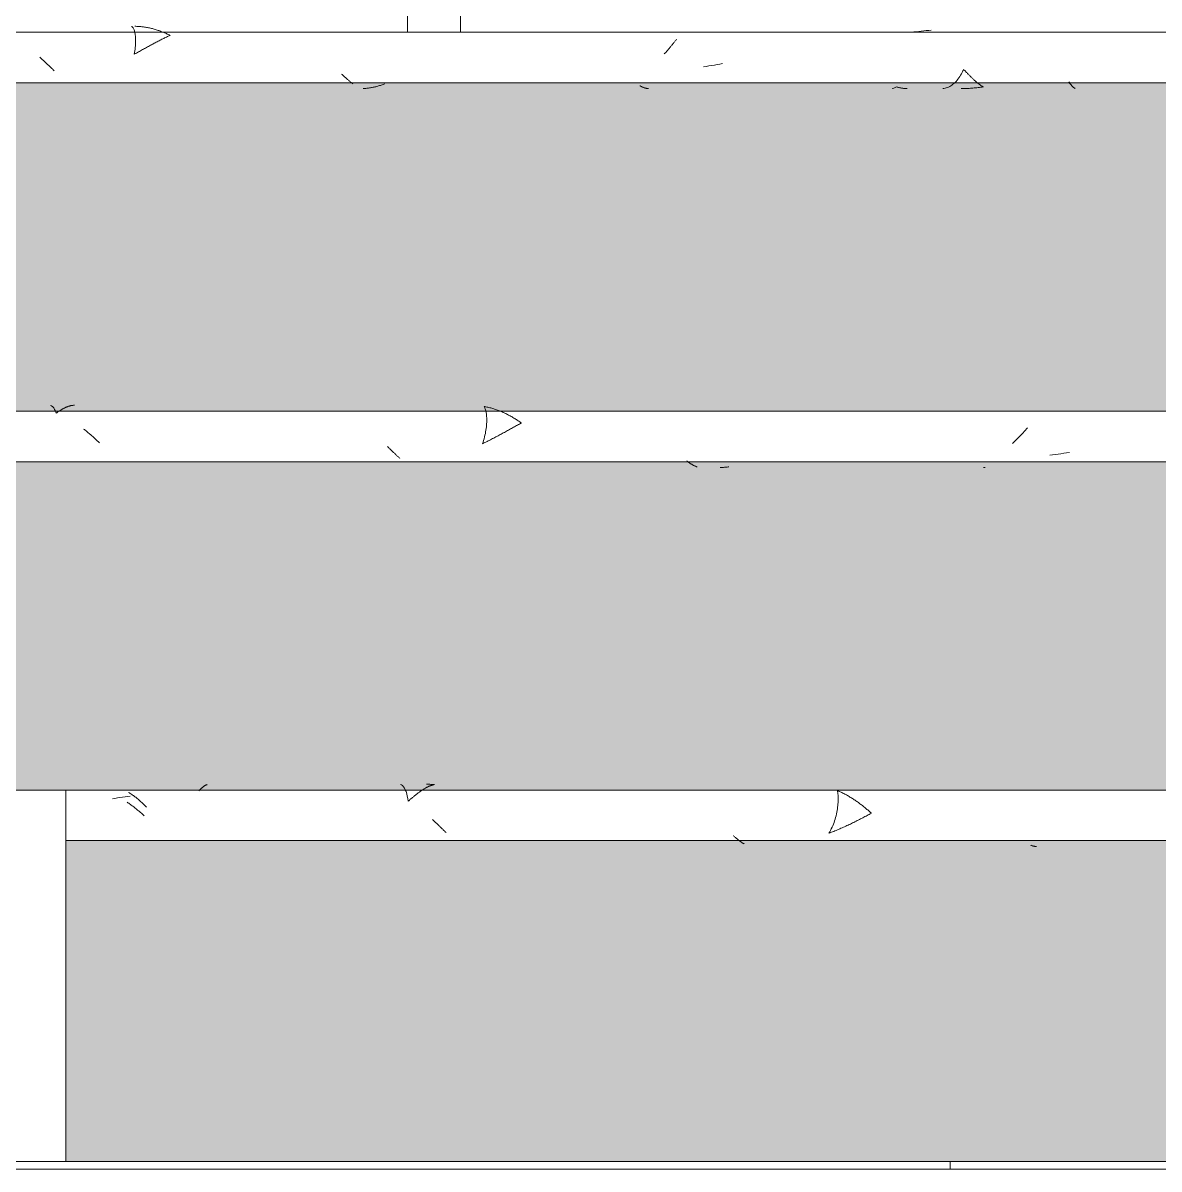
# Model space of a CAD drawing. Header units: millimetres. Extents: x -20608 to 106651, y -8981 to 93550.
# Drawn here: x 34933.6 to 35383.3, y -450 to 3.7 of the extents above; entities that cross this region are included whole.
import ezdxf

# ---------------------------------------------------------------- set-up
doc = ezdxf.new("R2010")
doc.units = ezdxf.units.MM
doc.linetypes.add('Grid Line', pattern=[14, 10, -2, 0, -2])
for name, color, linetype, lineweight in [('C-PRKG', 70, 'Continuous', 5), ('CUA', 31, 'Continuous', 9), ('KINH', 152, 'Continuous', 5), ('NET CAT', 3, 'Continuous', 5), ('NET THAY 1', 41, 'Continuous', 5), ('NET-THAY', 2, 'Continuous', 9), ('TRUC', 225, 'Continuous', 5)]:
    doc.layers.add(name, color=color, linetype=linetype, lineweight=lineweight)

# ---------------------------------------------------------------- blocks, each defined once
blk = doc.blocks.new('FP_390-MẶT ĐỨNG 1-14')
at = {"layer": 'NET THAY 1'}
for p, q in [((35004.21, -299.29), (35004.06, -299.42)), ((35004.35, -299.16), (35004.21, -299.29)), ((35004.49, -299.04), (35004.35, -299.16)), ((35004.62, -298.92), (35004.49, -299.04)), ((35004.76, -298.81), (35004.62, -298.92)), ((35004.9, -298.7), (35004.76, -298.81)), ((35005.03, -298.6), (35004.9, -298.7)), ((35005.17, -298.5), (35005.03, -298.6)), ((35005.3, -298.41), (35005.17, -298.5)), ((35005.43, -298.32), (35005.3, -298.41)), ((35005.56, -298.24), (35005.43, -298.32)), ((35005.69, -298.16), (35005.56, -298.24)), ((35005.82, -298.09), (35005.69, -298.16)), ((35005.95, -298.03), (35005.82, -298.09)), ((35006.08, -297.97), (35005.95, -298.03)), ((35006.21, -297.91), (35006.08, -297.97)), ((35006.34, -297.87), (35006.21, -297.91)), ((35006.46, -297.82), (35006.34, -297.87)), ((35083.02, -297.73), (35083.43, -297.92)), ((35083.43, -297.92), (35083.83, -298.22)), ((35083.83, -298.22), (35084.21, -298.65)), ((35084.21, -298.65), (35084.57, -299.19)), ((35084.57, -299.19), (35084.91, -299.83)), ((35092.65, -299.33), (35092.44, -299.46)), ((35092.86, -299.21), (35092.65, -299.33)), ((35093.06, -299.09), (35092.86, -299.21)), ((35093.27, -298.98), (35093.06, -299.09)), ((35093.7, -297.68), (35093.25, -297.67)), ((35093.47, -298.87), (35093.27, -298.98)), ((35093.68, -298.77), (35093.47, -298.87)), ((35093.88, -298.67), (35093.68, -298.77)), ((35094.16, -297.69), (35093.7, -297.68)), ((35094.08, -298.58), (35093.88, -298.67)), ((35094.28, -298.49), (35094.08, -298.58)), ((35094.62, -297.71), (35094.16, -297.69)), ((35094.48, -298.4), (35094.28, -298.49)), ((35094.68, -298.32), (35094.48, -298.4)), ((35095.07, -297.72), (35094.62, -297.71)), ((35094.88, -298.25), (35094.68, -298.32)), ((35095.07, -298.17), (35094.88, -298.25)), ((35095.53, -297.75), (35095.07, -297.72)), ((35095.27, -298.11), (35095.07, -298.17)), ((35095.47, -298.05), (35095.27, -298.11)), ((35095.66, -297.99), (35095.47, -298.05)), ((35095.99, -297.77), (35095.53, -297.75)), ((35095.86, -297.94), (35095.66, -297.99)), ((35096.05, -297.89), (35095.86, -297.94)), ((35096.44, -297.81), (35095.99, -297.77)), ((35096.25, -297.84), (35096.05, -297.89)), ((35096.44, -297.81), (35096.25, -297.84)), ((34969.97, -303.27), (34968.96, -303.44)), ((34970.97, -303.11), (34969.97, -303.27)), ((34971.98, -302.95), (34970.97, -303.11)), ((34972.98, -302.8), (34971.98, -302.95)), ((34973.98, -302.64), (34972.98, -302.8)), ((34974.98, -302.49), (34973.98, -302.64)), ((34975.98, -302.34), (34974.98, -302.49)), ((34975.68, -301.1), (34975.36, -300.9)), ((34976.01, -301.3), (34975.68, -301.1)), ((34976.33, -301.51), (34976.01, -301.3)), ((34976.65, -301.72), (34976.33, -301.51)), ((34976.97, -301.94), (34976.65, -301.72)), ((34977.28, -302.16), (34976.97, -301.94)), ((34977.59, -302.39), (34977.28, -302.16)), ((34977.9, -302.62), (34977.59, -302.39)), ((34978.21, -302.85), (34977.9, -302.62)), ((34978.52, -303.09), (34978.21, -302.85)), ((34978.82, -303.33), (34978.52, -303.09)), ((34979.12, -303.58), (34978.82, -303.33)), ((34979.41, -303.83), (34979.12, -303.58)), ((34979.71, -304.09), (34979.41, -303.83)), ((35003.33, -300.15), (35003.18, -300.31)), ((35003.48, -299.99), (35003.33, -300.15)), ((35003.63, -299.84), (35003.48, -299.99)), ((35003.78, -299.7), (35003.63, -299.84)), ((35003.92, -299.56), (35003.78, -299.7)), ((35004.06, -299.42), (35003.92, -299.56)), ((35084.91, -299.83), (35085.21, -300.58)), ((35085.21, -300.58), (35085.47, -301.42)), ((35085.47, -301.42), (35085.7, -302.35)), ((35085.7, -302.35), (35085.88, -303.36)), ((35085.88, -303.36), (35086.01, -304.43)), ((35086.76, -303.77), (35086.52, -303.98)), ((35087.01, -303.56), (35086.76, -303.77)), ((35087.26, -303.35), (35087.01, -303.56)), ((35087.5, -303.15), (35087.26, -303.35)), ((35087.74, -302.94), (35087.5, -303.15)), ((35087.98, -302.74), (35087.74, -302.94)), ((35088.22, -302.55), (35087.98, -302.74)), ((35088.46, -302.36), (35088.22, -302.55)), ((35088.69, -302.16), (35088.46, -302.36)), ((35088.92, -301.98), (35088.69, -302.16)), ((35089.16, -301.79), (35088.92, -301.98)), ((35089.39, -301.61), (35089.16, -301.79)), ((35089.61, -301.43), (35089.39, -301.61)), ((35089.84, -301.26), (35089.61, -301.43)), ((35090.06, -301.09), (35089.84, -301.26)), ((35090.29, -300.92), (35090.06, -301.09)), ((35090.51, -300.76), (35090.29, -300.92)), ((35090.73, -300.6), (35090.51, -300.76)), ((35090.95, -300.44), (35090.73, -300.6)), ((35091.16, -300.29), (35090.95, -300.44)), ((35091.38, -300.14), (35091.16, -300.29)), ((35091.6, -300), (35091.38, -300.14)), ((35091.81, -299.85), (35091.6, -300)), ((35092.02, -299.72), (35091.81, -299.85)), ((35092.23, -299.58), (35092.02, -299.72)), ((35092.44, -299.46), (35092.23, -299.58)), ((35256.3, -300.33), (35255.93, -300.18)), ((35255.93, -300.18), (35256.01, -300.6)), ((35256.01, -300.6), (35256.08, -301.05)), ((35256.08, -301.05), (35256.13, -301.53)), ((35256.13, -301.53), (35256.18, -302.03)), ((35256.18, -302.03), (35256.21, -302.56)), ((35256.21, -302.56), (35256.23, -303.11)), ((35256.23, -303.68), (35256.22, -304.27)), ((35256.23, -303.11), (35256.23, -303.68)), ((35256.66, -300.49), (35256.3, -300.33)), ((35257.03, -300.66), (35256.66, -300.49)), ((35257.39, -300.83), (35257.03, -300.66)), ((35257.75, -301), (35257.39, -300.83)), ((35258.11, -301.18), (35257.75, -301)), ((35258.47, -301.36), (35258.11, -301.18)), ((35258.82, -301.54), (35258.47, -301.36)), ((35259.17, -301.73), (35258.82, -301.54)), ((35259.53, -301.92), (35259.17, -301.73)), ((35259.88, -302.12), (35259.53, -301.92)), ((35260.22, -302.32), (35259.88, -302.12)), ((35260.57, -302.52), (35260.22, -302.32)), ((35260.91, -302.73), (35260.57, -302.52)), ((35261.26, -302.93), (35260.91, -302.73)), ((35261.6, -303.15), (35261.26, -302.93)), ((35261.93, -303.36), (35261.6, -303.15)), ((35262.27, -303.58), (35261.93, -303.36)), ((35262.6, -303.8), (35262.27, -303.58)), ((35262.94, -304.02), (35262.6, -303.8)), ((34975.13, -305), (34974.8, -304.77)), ((34975.46, -305.23), (34975.13, -305)), ((34975.79, -305.46), (34975.46, -305.23)), ((34976.12, -305.7), (34975.79, -305.46)), ((34976.44, -305.94), (34976.12, -305.7)), ((34976.76, -306.18), (34976.44, -305.94)), ((34977.09, -306.42), (34976.76, -306.18)), ((34977.4, -306.66), (34977.09, -306.42)), ((34977.72, -306.9), (34977.4, -306.66)), ((34978.03, -307.15), (34977.72, -306.9)), ((34978.34, -307.39), (34978.03, -307.15)), ((34978.65, -307.64), (34978.34, -307.39)), ((34978.96, -307.89), (34978.65, -307.64)), ((34979.26, -308.14), (34978.96, -307.89)), ((34979.56, -308.39), (34979.26, -308.14)), ((34979.86, -308.64), (34979.56, -308.39)), ((34980, -304.34), (34979.71, -304.09)), ((34980.29, -304.6), (34980, -304.34)), ((34980.57, -304.87), (34980.29, -304.6)), ((34980.86, -305.13), (34980.57, -304.87)), ((34981.14, -305.4), (34980.86, -305.13)), ((34981.41, -305.67), (34981.14, -305.4)), ((34981.69, -305.94), (34981.41, -305.67)), ((34981.96, -306.22), (34981.69, -305.94)), ((34982.23, -306.5), (34981.96, -306.22)), ((34982.49, -306.78), (34982.23, -306.5)), ((35086.26, -304.19), (35086.01, -304.41)), ((35086.52, -303.98), (35086.26, -304.19)), ((35255.82, -308.1), (35255.7, -308.77)), ((35255.93, -307.44), (35255.82, -308.1)), ((35256.02, -306.78), (35255.93, -307.44)), ((35256.09, -306.13), (35256.02, -306.78)), ((35256.15, -305.5), (35256.09, -306.13)), ((35256.19, -304.88), (35256.15, -305.5)), ((35256.22, -304.27), (35256.19, -304.88)), ((35263.27, -304.25), (35262.94, -304.02)), ((35263.59, -304.47), (35263.27, -304.25)), ((35263.92, -304.7), (35263.59, -304.47)), ((35264.24, -304.94), (35263.92, -304.7)), ((35264.56, -305.17), (35264.24, -304.94)), ((35264.88, -305.41), (35264.56, -305.17)), ((35265.2, -305.65), (35264.88, -305.41)), ((35265.51, -305.89), (35265.2, -305.65)), ((35265.82, -306.13), (35265.51, -305.89)), ((35266.13, -306.37), (35265.82, -306.13)), ((35266.44, -306.62), (35266.13, -306.37)), ((35266.75, -306.87), (35266.44, -306.62)), ((35267.05, -307.12), (35266.75, -306.87)), ((35267.35, -307.37), (35267.05, -307.12)), ((35267.65, -307.62), (35267.35, -307.37)), ((35267.94, -307.87), (35267.65, -307.62)), ((35268.23, -308.12), (35267.94, -307.87)), ((35268.52, -308.38), (35268.23, -308.12)), ((35268.81, -308.63), (35268.52, -308.38)), ((34980.16, -308.89), (34979.86, -308.64)), ((34980.45, -309.14), (34980.16, -308.89)), ((34980.75, -309.39), (34980.45, -309.14)), ((34981.04, -309.65), (34980.75, -309.39)), ((34981.32, -309.9), (34981.04, -309.65)), ((34981.61, -310.15), (34981.32, -309.9)), ((35095.95, -311.91), (35095.68, -311.66)), ((35096.22, -312.15), (35095.95, -311.91)), ((35096.48, -312.4), (35096.22, -312.15)), ((35096.74, -312.65), (35096.48, -312.4)), ((35097, -312.9), (35096.74, -312.65)), ((35097.26, -313.14), (35097, -312.9)), ((35254.6, -312.8), (35254.35, -313.45)), ((35254.82, -312.14), (35254.6, -312.8)), ((35255.03, -311.47), (35254.82, -312.14)), ((35255.22, -310.8), (35255.03, -311.47)), ((35255.4, -310.12), (35255.22, -310.8)), ((35255.56, -309.45), (35255.4, -310.12)), ((35255.7, -308.77), (35255.56, -309.45)), ((35261.97, -312.98), (35261.52, -313.2)), ((35262.42, -312.76), (35261.97, -312.98)), ((35262.87, -312.53), (35262.42, -312.76)), ((35263.32, -312.31), (35262.87, -312.53)), ((35263.76, -312.09), (35263.32, -312.31)), ((35264.21, -311.86), (35263.76, -312.09)), ((35264.65, -311.64), (35264.21, -311.86)), ((35265.09, -311.41), (35264.65, -311.64)), ((35265.53, -311.18), (35265.09, -311.41)), ((35265.96, -310.96), (35265.53, -311.18)), ((35266.4, -310.73), (35265.96, -310.96)), ((35266.83, -310.5), (35266.4, -310.73)), ((35267.26, -310.28), (35266.83, -310.5)), ((35267.69, -310.05), (35267.26, -310.28)), ((35268.11, -309.82), (35267.69, -310.05)), ((35268.54, -309.59), (35268.11, -309.82)), ((35268.96, -309.37), (35268.54, -309.59)), ((35269.1, -308.88), (35268.81, -308.63)), ((35269.38, -309.14), (35268.96, -309.37)), ((35269.38, -309.14), (35269.1, -308.88)), ((35097.51, -313.38), (35097.26, -313.14)), ((35097.77, -313.63), (35097.51, -313.38)), ((35098.02, -313.87), (35097.77, -313.63)), ((35098.26, -314.1), (35098.02, -313.87)), ((35098.51, -314.34), (35098.26, -314.1)), ((35098.75, -314.58), (35098.51, -314.34)), ((35098.99, -314.81), (35098.75, -314.58)), ((35099.23, -315.04), (35098.99, -314.81)), ((35099.47, -315.27), (35099.23, -315.04)), ((35099.7, -315.5), (35099.47, -315.27)), ((35099.94, -315.72), (35099.7, -315.5)), ((35100.17, -315.94), (35099.94, -315.72)), ((35100.39, -316.16), (35100.17, -315.94)), ((35100.62, -316.38), (35100.39, -316.16)), ((35100.85, -316.6), (35100.62, -316.38)), ((35101.07, -316.81), (35100.85, -316.6)), ((35252.91, -316.53), (35252.57, -317.09)), ((35253.06, -316.9), (35252.57, -317.09)), ((35253.23, -315.95), (35252.91, -316.53)), ((35253.54, -316.71), (35253.06, -316.9)), ((35253.53, -315.35), (35253.23, -315.95)), ((35253.82, -314.73), (35253.53, -315.35)), ((35254.02, -316.52), (35253.54, -316.71)), ((35254.1, -314.1), (35253.82, -314.73)), ((35254.51, -316.33), (35254.02, -316.52)), ((35254.35, -313.45), (35254.1, -314.1)), ((35254.98, -316.13), (35254.51, -316.33)), ((35255.46, -315.93), (35254.98, -316.13)), ((35255.94, -315.73), (35255.46, -315.93)), ((35256.41, -315.53), (35255.94, -315.73)), ((35256.89, -315.33), (35256.41, -315.53)), ((35257.36, -315.12), (35256.89, -315.33)), ((35257.83, -314.91), (35257.36, -315.12)), ((35258.29, -314.7), (35257.83, -314.91)), ((35258.76, -314.49), (35258.29, -314.7)), ((35259.22, -314.28), (35258.76, -314.49)), ((35259.69, -314.07), (35259.22, -314.28)), ((35260.15, -313.85), (35259.69, -314.07)), ((35260.61, -313.63), (35260.15, -313.85)), ((35261.06, -313.42), (35260.61, -313.63)), ((35261.52, -313.2), (35261.06, -313.42)), ((35214.98, -318.2), (35214.77, -318.01)), ((35215.19, -318.39), (35214.98, -318.2)), ((35215.39, -318.57), (35215.19, -318.39)), ((35215.6, -318.75), (35215.39, -318.57)), ((35215.8, -318.93), (35215.6, -318.75)), ((35216, -319.1), (35215.8, -318.93)), ((35216.2, -319.27), (35216, -319.1)), ((35216.4, -319.43), (35216.2, -319.27)), ((35216.59, -319.59), (35216.4, -319.43)), ((35216.79, -319.75), (35216.59, -319.59)), ((35216.98, -319.9), (35216.79, -319.75)), ((35217.17, -320.05), (35216.98, -319.9)), ((35217.36, -320.2), (35217.17, -320.05)), ((35217.55, -320.34), (35217.36, -320.2)), ((35217.74, -320.47), (35217.55, -320.34)), ((35217.92, -320.6), (35217.74, -320.47)), ((35218.11, -320.73), (35217.92, -320.6)), ((35218.29, -320.85), (35218.11, -320.73)), ((35218.47, -320.97), (35218.29, -320.85)), ((35218.66, -321.08), (35218.47, -320.97)), ((35218.84, -321.19), (35218.66, -321.08)), ((35219.02, -321.29), (35218.84, -321.19)), ((35332.65, -321.88), (35332.49, -321.81)), ((35332.82, -321.94), (35332.65, -321.88)), ((35332.98, -322), (35332.82, -321.94)), ((35333.14, -322.05), (35332.98, -322)), ((35333.3, -322.1), (35333.14, -322.05)), ((35333.47, -322.14), (35333.3, -322.1)), ((35333.63, -322.18), (35333.47, -322.14)), ((35333.79, -322.22), (35333.63, -322.18)), ((35333.95, -322.25), (35333.79, -322.22)), ((35334.11, -322.27), (35333.95, -322.25)), ((35334.27, -322.29), (35334.11, -322.27)), ((35334.43, -322.31), (35334.27, -322.29)), ((35334.59, -322.32), (35334.43, -322.31)), ((35334.75, -322.33), (35334.59, -322.32))]:
    blk.add_line(p, q, dxfattribs=at)
at = {"layer": 'NET THAY 1', "color": 7}
for p, q in [((35650.52, -300), (34950.52, -300)), ((34950.52, -320), (35650.52, -320))]:
    blk.add_line(p, q, dxfattribs=at)
blk = doc.blocks.new('FP_391-MẶT ĐỨNG 1-14')
at = {"layer": 'NET THAY 1'}
for p, q in [((34944.5, -147.74), (34944.93, -147.94)), ((34944.93, -147.94), (34945.34, -148.26)), ((34945.34, -148.26), (34945.73, -148.72)), ((34945.73, -148.72), (34946.1, -149.3)), ((34946.1, -149.3), (34946.44, -149.99)), ((34948.5, -149.58), (34948.28, -149.72)), ((34948.71, -149.45), (34948.5, -149.58)), ((34948.92, -149.32), (34948.71, -149.45)), ((34949.13, -149.2), (34948.92, -149.32)), ((34949.34, -149.09), (34949.13, -149.2)), ((34949.55, -148.97), (34949.34, -149.09)), ((34949.76, -148.86), (34949.55, -148.97)), ((34949.96, -148.76), (34949.76, -148.86)), ((34950.17, -148.66), (34949.96, -148.76)), ((34950.37, -148.56), (34950.17, -148.66)), ((34950.58, -148.47), (34950.37, -148.56)), ((34950.78, -148.39), (34950.58, -148.47)), ((34950.98, -148.31), (34950.78, -148.39)), ((34951.18, -148.23), (34950.98, -148.31)), ((34951.38, -148.16), (34951.18, -148.23)), ((34951.58, -148.09), (34951.38, -148.16)), ((34951.78, -148.03), (34951.58, -148.09)), ((34951.98, -147.97), (34951.78, -148.03)), ((34952.18, -147.92), (34951.98, -147.97)), ((34952.38, -147.87), (34952.18, -147.92)), ((34952.57, -147.83), (34952.38, -147.87)), ((34952.77, -147.79), (34952.57, -147.83)), ((34952.97, -147.76), (34952.77, -147.79)), ((34953.16, -147.73), (34952.97, -147.76)), ((34953.36, -147.71), (34953.16, -147.73)), ((34953.56, -147.69), (34953.36, -147.71)), ((34953.75, -147.68), (34953.56, -147.69)), ((34953.95, -147.67), (34953.75, -147.68)), ((35116.45, -148.2), (35116.07, -148.13)), ((35116.07, -148.13), (35116.2, -148.33)), ((35116.2, -148.33), (35116.33, -148.57)), ((35116.33, -148.57), (35116.45, -148.84)), ((35116.84, -148.28), (35116.45, -148.2)), ((35116.45, -148.84), (35116.57, -149.14)), ((35116.57, -149.14), (35116.67, -149.48)), ((35116.67, -149.48), (35116.77, -149.84)), ((35117.23, -148.36), (35116.84, -148.28)), ((35117.61, -148.45), (35117.23, -148.36)), ((35117.99, -148.54), (35117.61, -148.45)), ((35118.38, -148.64), (35117.99, -148.54)), ((35118.76, -148.74), (35118.38, -148.64)), ((35119.14, -148.85), (35118.76, -148.74)), ((35119.52, -148.96), (35119.14, -148.85)), ((35119.9, -149.07), (35119.52, -148.96)), ((35120.27, -149.19), (35119.9, -149.07)), ((35120.65, -149.32), (35120.27, -149.19)), ((35121.03, -149.45), (35120.65, -149.32)), ((35121.4, -149.59), (35121.03, -149.45)), ((35121.77, -149.73), (35121.4, -149.59)), ((34946.44, -149.99), (34946.75, -150.79)), ((34946.97, -150.61), (34946.75, -150.78)), ((34947.19, -150.45), (34946.97, -150.61)), ((34947.41, -150.3), (34947.19, -150.45)), ((34947.63, -150.15), (34947.41, -150.3)), ((34947.85, -150), (34947.63, -150.15)), ((34948.07, -149.86), (34947.85, -150)), ((34948.28, -149.72), (34948.07, -149.86)), ((35116.77, -149.84), (35116.86, -150.24)), ((35116.86, -150.24), (35116.93, -150.67)), ((35116.93, -150.67), (35117, -151.12)), ((35117, -151.12), (35117.05, -151.61)), ((35117.05, -151.61), (35117.1, -152.11)), ((35117.1, -152.11), (35117.13, -152.65)), ((35117.13, -152.65), (35117.14, -153.2)), ((35117.14, -153.77), (35117.13, -154.36)), ((35117.14, -153.2), (35117.14, -153.77)), ((35122.14, -149.87), (35121.77, -149.73)), ((35122.51, -150.02), (35122.14, -149.87)), ((35122.88, -150.17), (35122.51, -150.02)), ((35123.25, -150.33), (35122.88, -150.17)), ((35123.61, -150.49), (35123.25, -150.33)), ((35123.98, -150.65), (35123.61, -150.49)), ((35124.34, -150.82), (35123.98, -150.65)), ((35124.7, -150.99), (35124.34, -150.82)), ((35125.06, -151.17), (35124.7, -150.99)), ((35125.42, -151.35), (35125.06, -151.17)), ((35125.77, -151.54), (35125.42, -151.35)), ((35126.13, -151.72), (35125.77, -151.54)), ((35126.48, -151.92), (35126.13, -151.72)), ((35126.83, -152.11), (35126.48, -151.92)), ((35127.18, -152.31), (35126.83, -152.11)), ((35127.52, -152.51), (35127.18, -152.31)), ((35127.87, -152.72), (35127.52, -152.51)), ((35128.21, -152.93), (35127.87, -152.72)), ((35128.55, -153.14), (35128.21, -152.93)), ((35128.89, -153.35), (35128.55, -153.14)), ((35129.22, -153.57), (35128.89, -153.35)), ((35129.56, -153.79), (35129.22, -153.57)), ((35129.89, -154.01), (35129.56, -153.79)), ((35130.22, -154.24), (35129.89, -154.01)), ((35130.55, -154.46), (35130.22, -154.24)), ((34957.91, -157.31), (34957.6, -157.07)), ((34958.22, -157.56), (34957.91, -157.31)), ((34958.53, -157.81), (34958.22, -157.56)), ((34958.83, -158.05), (34958.53, -157.81)), ((34959.14, -158.3), (34958.83, -158.05)), ((34959.44, -158.55), (34959.14, -158.3)), ((34959.73, -158.81), (34959.44, -158.55)), ((35116.71, -158.21), (35116.59, -158.88)), ((35116.82, -157.54), (35116.71, -158.21)), ((35116.92, -156.88), (35116.82, -157.54)), ((35116.99, -156.24), (35116.92, -156.88)), ((35117.05, -155.6), (35116.99, -156.24)), ((35117.1, -154.97), (35117.05, -155.6)), ((35117.13, -154.36), (35117.1, -154.97)), ((35123.71, -158.61), (35123.29, -158.84)), ((35124.12, -158.39), (35123.71, -158.61)), ((35124.53, -158.16), (35124.12, -158.39)), ((35124.94, -157.94), (35124.53, -158.16)), ((35125.35, -157.71), (35124.94, -157.94)), ((35125.76, -157.49), (35125.35, -157.71)), ((35126.16, -157.27), (35125.76, -157.49)), ((35126.56, -157.05), (35126.16, -157.27)), ((35126.96, -156.83), (35126.56, -157.05)), ((35127.36, -156.61), (35126.96, -156.83)), ((35127.76, -156.39), (35127.36, -156.61)), ((35128.16, -156.17), (35127.76, -156.39)), ((35128.55, -155.96), (35128.16, -156.17)), ((35128.94, -155.74), (35128.55, -155.96)), ((35129.33, -155.53), (35128.94, -155.74)), ((35129.72, -155.32), (35129.33, -155.53)), ((35130.1, -155.11), (35129.72, -155.32)), ((35130.49, -154.9), (35130.1, -155.11)), ((35130.87, -154.69), (35130.49, -154.9)), ((35130.87, -154.69), (35130.55, -154.46)), ((35329.33, -158.66), (35329.1, -158.92)), ((35329.56, -158.4), (35329.33, -158.66)), ((35329.79, -158.14), (35329.56, -158.4)), ((35330.02, -157.88), (35329.79, -158.14)), ((35330.24, -157.62), (35330.02, -157.88)), ((35330.47, -157.37), (35330.24, -157.62)), ((35330.68, -157.11), (35330.47, -157.37)), ((35330.9, -156.86), (35330.68, -157.11)), ((35331.12, -156.6), (35330.9, -156.86)), ((34960.03, -159.06), (34959.73, -158.81)), ((34960.32, -159.31), (34960.03, -159.06)), ((34960.61, -159.56), (34960.32, -159.31)), ((34960.9, -159.81), (34960.61, -159.56)), ((34961.19, -160.07), (34960.9, -159.81)), ((34961.47, -160.32), (34961.19, -160.07)), ((34961.75, -160.57), (34961.47, -160.32)), ((34962.03, -160.82), (34961.75, -160.57)), ((34962.31, -161.07), (34962.03, -160.82)), ((34962.58, -161.33), (34962.31, -161.07)), ((34962.85, -161.58), (34962.58, -161.33)), ((34963.12, -161.83), (34962.85, -161.58)), ((34963.39, -162.07), (34963.12, -161.83)), ((34963.65, -162.32), (34963.39, -162.07)), ((34963.92, -162.57), (34963.65, -162.32)), ((35115.7, -162.24), (35115.47, -162.91)), ((35115.92, -162.68), (35115.47, -162.9)), ((35115.91, -161.58), (35115.7, -162.24)), ((35116.11, -160.9), (35115.91, -161.58)), ((35116.37, -162.46), (35115.92, -162.68)), ((35116.28, -160.23), (35116.11, -160.9)), ((35116.44, -159.55), (35116.28, -160.23)), ((35116.82, -162.24), (35116.37, -162.46)), ((35116.59, -158.88), (35116.44, -159.55)), ((35117.26, -162.01), (35116.82, -162.24)), ((35117.71, -161.79), (35117.26, -162.01)), ((35118.15, -161.56), (35117.71, -161.79)), ((35118.59, -161.34), (35118.15, -161.56)), ((35119.02, -161.11), (35118.59, -161.34)), ((35119.46, -160.88), (35119.02, -161.11)), ((35119.89, -160.66), (35119.46, -160.88)), ((35120.32, -160.43), (35119.89, -160.66)), ((35120.75, -160.2), (35120.32, -160.43)), ((35121.18, -159.98), (35120.75, -160.2)), ((35121.61, -159.75), (35121.18, -159.98)), ((35122.03, -159.52), (35121.61, -159.75)), ((35122.45, -159.29), (35122.03, -159.52)), ((35122.87, -159.07), (35122.45, -159.29)), ((35123.29, -158.84), (35122.87, -159.07)), ((35325.55, -162.57), (35325.28, -162.82)), ((35325.82, -162.31), (35325.55, -162.57)), ((35326.09, -162.05), (35325.82, -162.31)), ((35326.35, -161.8), (35326.09, -162.05)), ((35326.62, -161.54), (35326.35, -161.8)), ((35326.88, -161.28), (35326.62, -161.54)), ((35327.13, -161.01), (35326.88, -161.28)), ((35327.39, -160.75), (35327.13, -161.01)), ((35327.64, -160.49), (35327.39, -160.75)), ((35327.89, -160.23), (35327.64, -160.49)), ((35328.14, -159.97), (35327.89, -160.23)), ((35328.38, -159.7), (35328.14, -159.97)), ((35328.62, -159.44), (35328.38, -159.7)), ((35328.86, -159.18), (35328.62, -159.44)), ((35329.1, -158.92), (35328.86, -159.18)), ((35078.1, -164.26), (35077.85, -164.03)), ((35078.34, -164.5), (35078.1, -164.26)), ((35078.58, -164.73), (35078.34, -164.5)), ((35078.82, -164.96), (35078.58, -164.73)), ((35079.06, -165.19), (35078.82, -164.96)), ((35079.3, -165.42), (35079.06, -165.19)), ((35079.53, -165.65), (35079.3, -165.42)), ((35079.76, -165.87), (35079.53, -165.65)), ((35079.99, -166.09), (35079.76, -165.87)), ((35080.22, -166.31), (35079.99, -166.09)), ((35080.44, -166.53), (35080.22, -166.31)), ((35080.67, -166.74), (35080.44, -166.53)), ((35080.89, -166.95), (35080.67, -166.74)), ((35081.11, -167.16), (35080.89, -166.95)), ((35081.32, -167.36), (35081.11, -167.16)), ((35081.54, -167.56), (35081.32, -167.36)), ((35081.75, -167.76), (35081.54, -167.56)), ((35081.96, -167.95), (35081.75, -167.76)), ((35341.13, -167.31), (35340.02, -167.47)), ((35342.23, -167.16), (35341.13, -167.31)), ((35343.34, -167), (35342.23, -167.16)), ((35344.44, -166.84), (35343.34, -167)), ((35345.55, -166.68), (35344.44, -166.84)), ((35346.65, -166.52), (35345.55, -166.68)), ((35347.75, -166.35), (35346.65, -166.52)), ((35082.17, -168.14), (35081.96, -167.95)), ((35082.38, -168.33), (35082.17, -168.14)), ((35082.59, -168.52), (35082.38, -168.33)), ((35082.79, -168.7), (35082.59, -168.52)), ((35196.59, -169.85), (35196.39, -169.7)), ((35196.78, -170), (35196.59, -169.85)), ((35196.97, -170.15), (35196.78, -170)), ((35197.16, -170.29), (35196.97, -170.15)), ((35197.35, -170.43), (35197.16, -170.29)), ((35197.53, -170.56), (35197.35, -170.43)), ((35197.72, -170.69), (35197.53, -170.56)), ((35197.9, -170.81), (35197.72, -170.69)), ((35198.09, -170.93), (35197.9, -170.81)), ((35198.27, -171.04), (35198.09, -170.93)), ((35198.45, -171.15), (35198.27, -171.04)), ((35198.63, -171.26), (35198.45, -171.15)), ((35198.81, -171.36), (35198.63, -171.26)), ((35198.99, -171.45), (35198.81, -171.36)), ((35199.16, -171.55), (35198.99, -171.45)), ((35199.34, -171.63), (35199.16, -171.55)), ((35199.51, -171.71), (35199.34, -171.63)), ((35199.69, -171.79), (35199.51, -171.71)), ((35199.86, -171.86), (35199.69, -171.79)), ((35200.04, -171.93), (35199.86, -171.86)), ((35200.21, -171.99), (35200.04, -171.93)), ((35200.38, -172.04), (35200.21, -171.99)), ((35209.85, -172.32), (35209.5, -172.33)), ((35210.2, -172.31), (35209.85, -172.32)), ((35210.55, -172.29), (35210.2, -172.31)), ((35210.9, -172.26), (35210.55, -172.29)), ((35211.25, -172.24), (35210.9, -172.26)), ((35211.6, -172.2), (35211.25, -172.24)), ((35211.95, -172.17), (35211.6, -172.2)), ((35212.3, -172.12), (35211.95, -172.17)), ((35212.65, -172.07), (35212.3, -172.12)), ((35213, -172.02), (35212.65, -172.07)), ((35313.97, -172.29), (35313.82, -172.28)), ((35314.12, -172.31), (35313.97, -172.29)), ((35314.28, -172.32), (35314.12, -172.31)), ((35314.43, -172.33), (35314.28, -172.32))]:
    blk.add_line(p, q, dxfattribs=at)
at = {"layer": 'NET THAY 1', "color": 7}
for p, q in [((38379.9, -150), (34501.29, -150)), ((34501.29, -170), (38379.9, -170))]:
    blk.add_line(p, q, dxfattribs=at)
blk = doc.blocks.new('FP_392-MẶT ĐỨNG 1-14')
at = {"layer": 'NET THAY 1', "color": 7}
for p, q in [((38241.93, 0), (34501.29, 0)), ((34501.29, -20), (38241.93, -20))]:
    blk.add_line(p, q, dxfattribs=at)
at = {"layer": 'NET THAY 1'}
for p, q in [((34976.51, 2.31), (34976.65, 2.26)), ((34976.65, 2.26), (34976.79, 2.17)), ((34976.79, 2.17), (34976.93, 2.04)), ((34976.93, 2.04), (34977.07, 1.88)), ((34977.07, 1.88), (34977.2, 1.68)), ((34977.2, 1.68), (34977.33, 1.45)), ((34977.33, 1.45), (34977.45, 1.18)), ((34977.45, 1.18), (34977.57, 0.89)), ((34977.57, 0.89), (34977.67, 0.56)), ((34977.67, 0.56), (34977.77, 0.19)), ((34977.77, 0.19), (34977.86, -0.2)), ((34978.25, 2.32), (34977.86, 2.33)), ((34978.63, 2.3), (34978.25, 2.32)), ((34979.02, 2.29), (34978.63, 2.3)), ((34979.41, 2.26), (34979.02, 2.29)), ((34979.8, 2.23), (34979.41, 2.26)), ((34980.19, 2.2), (34979.8, 2.23)), ((34980.57, 2.16), (34980.19, 2.2)), ((34980.96, 2.12), (34980.57, 2.16)), ((34981.34, 2.07), (34980.96, 2.12)), ((34981.73, 2.01), (34981.34, 2.07)), ((34982.12, 1.95), (34981.73, 2.01)), ((34982.5, 1.89), (34982.12, 1.95)), ((34982.88, 1.82), (34982.5, 1.89)), ((34983.27, 1.74), (34982.88, 1.82)), ((34983.65, 1.66), (34983.27, 1.74)), ((34984.03, 1.58), (34983.65, 1.66)), ((34984.41, 1.49), (34984.03, 1.58)), ((34984.79, 1.39), (34984.41, 1.49)), ((34985.17, 1.3), (34984.79, 1.39)), ((34985.55, 1.19), (34985.17, 1.3)), ((34985.93, 1.08), (34985.55, 1.19)), ((34986.3, 0.97), (34985.93, 1.08)), ((34986.68, 0.85), (34986.3, 0.97)), ((34987.05, 0.73), (34986.68, 0.85)), ((34987.42, 0.6), (34987.05, 0.73)), ((34987.79, 0.47), (34987.42, 0.6)), ((34988.16, 0.33), (34987.79, 0.47)), ((34988.53, 0.19), (34988.16, 0.33)), ((34988.9, 0.04), (34988.53, 0.19)), ((34989.27, -0.1), (34988.9, 0.04)), ((35287.2, 0.2), (35286.22, 0.09)), ((35288.18, 0.3), (35287.2, 0.2)), ((35289.16, 0.41), (35288.18, 0.3)), ((35290.14, 0.51), (35289.16, 0.41)), ((35291.12, 0.61), (35290.14, 0.51)), ((35292.1, 0.71), (35291.12, 0.61)), ((35293.07, 0.8), (35292.1, 0.71)), ((34977.86, -0.2), (34977.93, -0.62)), ((34977.93, -0.62), (34978, -1.07)), ((34978, -1.07), (34978.06, -1.54)), ((34978.06, -1.54), (34978.1, -2.04)), ((34978.1, -2.04), (34978.13, -2.56)), ((34978.14, -4.26), (34978.11, -4.86)), ((34978.13, -2.56), (34978.15, -3.11)), ((34978.15, -3.67), (34978.14, -4.26)), ((34978.15, -3.11), (34978.15, -3.67)), ((34985.57, -4.38), (34985.19, -4.58)), ((34985.95, -4.17), (34985.57, -4.38)), ((34986.33, -3.98), (34985.95, -4.17)), ((34986.7, -3.78), (34986.33, -3.98)), ((34987.08, -3.58), (34986.7, -3.78)), ((34987.45, -3.39), (34987.08, -3.58)), ((34987.82, -3.2), (34987.45, -3.39)), ((34988.19, -3.01), (34987.82, -3.2)), ((34988.55, -2.82), (34988.19, -3.01)), ((34988.92, -2.64), (34988.55, -2.82)), ((34989.28, -2.46), (34988.92, -2.64)), ((34989.63, -0.26), (34989.27, -0.1)), ((34989.64, -2.28), (34989.28, -2.46)), ((34989.99, -0.42), (34989.63, -0.26)), ((34990, -2.1), (34989.64, -2.28)), ((34990.35, -0.58), (34989.99, -0.42)), ((34990.36, -1.93), (34990, -2.1)), ((34990.71, -0.74), (34990.35, -0.58)), ((34990.72, -1.76), (34990.36, -1.93)), ((34991.07, -0.91), (34990.71, -0.74)), ((34991.08, -1.59), (34990.72, -1.76)), ((34991.43, -1.09), (34991.07, -0.91)), ((34991.43, -1.43), (34991.08, -1.59)), ((34991.78, -1.27), (34991.43, -1.09)), ((34991.78, -1.27), (34991.43, -1.43)), ((35191.02, -4.39), (35190.83, -4.62)), ((35191.21, -4.15), (35191.02, -4.39)), ((35191.4, -3.92), (35191.21, -4.15)), ((35191.58, -3.7), (35191.4, -3.92)), ((35191.77, -3.47), (35191.58, -3.7)), ((35191.95, -3.25), (35191.77, -3.47)), ((35192.13, -3.04), (35191.95, -3.25)), ((35192.3, -2.82), (35192.13, -3.04)), ((34977.75, -8.05), (34977.63, -8.71)), ((34978.04, -8.49), (34977.63, -8.71)), ((34977.86, -7.39), (34977.75, -8.05)), ((34977.94, -6.74), (34977.86, -7.39)), ((34978.02, -6.1), (34977.94, -6.74)), ((34978.07, -5.47), (34978.02, -6.1)), ((34978.46, -8.26), (34978.04, -8.49)), ((34978.11, -4.86), (34978.07, -5.47)), ((34978.87, -8.04), (34978.46, -8.26)), ((34979.28, -7.81), (34978.87, -8.04)), ((34979.69, -7.59), (34979.28, -7.81)), ((34980.09, -7.37), (34979.69, -7.59)), ((34980.49, -7.14), (34980.09, -7.37)), ((34980.9, -6.92), (34980.49, -7.14)), ((34981.3, -6.7), (34980.9, -6.92)), ((34981.69, -6.48), (34981.3, -6.7)), ((34982.09, -6.27), (34981.69, -6.48)), ((34982.48, -6.05), (34982.09, -6.27)), ((34982.88, -5.84), (34982.48, -6.05)), ((34983.27, -5.62), (34982.88, -5.84)), ((34983.66, -5.41), (34983.27, -5.62)), ((34984.04, -5.2), (34983.66, -5.41)), ((34984.43, -4.99), (34984.04, -5.2)), ((34984.81, -4.78), (34984.43, -4.99)), ((34985.19, -4.58), (34984.81, -4.78)), ((35187.66, -8.37), (35187.42, -8.63)), ((35187.88, -8.11), (35187.66, -8.37)), ((35188.11, -7.85), (35187.88, -8.11)), ((35188.33, -7.59), (35188.11, -7.85)), ((35188.56, -7.34), (35188.33, -7.59)), ((35188.77, -7.08), (35188.56, -7.34)), ((35188.99, -6.83), (35188.77, -7.08)), ((35189.2, -6.58), (35188.99, -6.83)), ((35189.42, -6.33), (35189.2, -6.58)), ((35189.62, -6.08), (35189.42, -6.33)), ((35189.83, -5.83), (35189.62, -6.08)), ((35190.04, -5.58), (35189.83, -5.83)), ((35190.24, -5.34), (35190.04, -5.58)), ((35190.44, -5.1), (35190.24, -5.34)), ((35190.63, -4.86), (35190.44, -5.1)), ((35190.83, -4.62), (35190.63, -4.86)), ((34940.48, -10.13), (34940.19, -9.88)), ((34940.76, -10.38), (34940.48, -10.13)), ((34941.04, -10.63), (34940.76, -10.38)), ((34941.32, -10.89), (34941.04, -10.63)), ((34941.6, -11.14), (34941.32, -10.89)), ((34941.87, -11.39), (34941.6, -11.14)), ((34942.14, -11.64), (34941.87, -11.39)), ((34942.41, -11.89), (34942.14, -11.64)), ((34942.67, -12.14), (34942.41, -11.89)), ((34942.94, -12.39), (34942.67, -12.14)), ((34943.2, -12.63), (34942.94, -12.39)), ((34943.46, -12.88), (34943.2, -12.63)), ((34943.72, -13.12), (34943.46, -12.88)), ((34943.97, -13.37), (34943.72, -13.12)), ((34944.22, -13.61), (34943.97, -13.37)), ((34944.47, -13.85), (34944.22, -13.61)), ((35204.02, -13.56), (35202.94, -13.74)), ((35205.1, -13.37), (35204.02, -13.56)), ((35206.18, -13.18), (35205.1, -13.37)), ((35207.26, -13), (35206.18, -13.18)), ((35208.33, -12.81), (35207.26, -13)), ((35209.4, -12.62), (35208.33, -12.81)), ((35210.48, -12.43), (35209.4, -12.62)), ((34944.72, -14.09), (34944.47, -13.85)), ((34944.97, -14.33), (34944.72, -14.09)), ((34945.21, -14.56), (34944.97, -14.33)), ((34945.45, -14.79), (34945.21, -14.56)), ((34945.69, -15.03), (34945.45, -14.79)), ((34945.93, -15.26), (34945.69, -15.03)), ((35059.94, -16.79), (35059.72, -16.58)), ((35060.16, -17), (35059.94, -16.79)), ((35060.38, -17.21), (35060.16, -17)), ((35060.6, -17.41), (35060.38, -17.21)), ((35060.81, -17.61), (35060.6, -17.41)), ((35061.02, -17.81), (35060.81, -17.61)), ((35061.23, -18), (35061.02, -17.81)), ((35061.44, -18.19), (35061.23, -18)), ((35304.02, -18.09), (35303.66, -18.57)), ((35304.38, -17.58), (35304.02, -18.09)), ((35304.72, -17.05), (35304.38, -17.58)), ((35305.04, -16.5), (35304.72, -17.05)), ((35305.35, -15.93), (35305.04, -16.5)), ((35305.65, -15.34), (35305.35, -15.93)), ((35305.93, -14.74), (35305.65, -15.34)), ((35306.16, -14.98), (35305.93, -14.74)), ((35306.39, -15.21), (35306.16, -14.98)), ((35306.61, -15.44), (35306.39, -15.21)), ((35306.83, -15.67), (35306.61, -15.44)), ((35307.05, -15.9), (35306.83, -15.67)), ((35307.26, -16.12), (35307.05, -15.9)), ((35307.48, -16.34), (35307.26, -16.12)), ((35307.69, -16.56), (35307.48, -16.34)), ((35307.9, -16.77), (35307.69, -16.56)), ((35308.11, -16.99), (35307.9, -16.77)), ((35308.31, -17.2), (35308.11, -16.99)), ((35308.52, -17.4), (35308.31, -17.2)), ((35308.72, -17.61), (35308.52, -17.4)), ((35308.92, -17.81), (35308.72, -17.61)), ((35309.12, -18), (35308.92, -17.81)), ((35309.31, -18.2), (35309.12, -18)), ((35061.65, -18.38), (35061.44, -18.19)), ((35061.86, -18.56), (35061.65, -18.38)), ((35062.06, -18.74), (35061.86, -18.56)), ((35062.26, -18.92), (35062.06, -18.74)), ((35062.46, -19.09), (35062.26, -18.92)), ((35062.66, -19.26), (35062.46, -19.09)), ((35062.86, -19.42), (35062.66, -19.26)), ((35063.06, -19.58), (35062.86, -19.42)), ((35063.25, -19.74), (35063.06, -19.58)), ((35063.44, -19.89), (35063.25, -19.74)), ((35063.63, -20.04), (35063.44, -19.89)), ((35063.82, -20.19), (35063.63, -20.04)), ((35064.01, -20.33), (35063.82, -20.19)), ((35064.2, -20.46), (35064.01, -20.33)), ((35068.55, -22.29), (35068.18, -22.31)), ((35068.92, -22.27), (35068.55, -22.29)), ((35069.28, -22.24), (35068.92, -22.27)), ((35069.65, -22.21), (35069.28, -22.24)), ((35070.01, -22.17), (35069.65, -22.21)), ((35070.38, -22.12), (35070.01, -22.17)), ((35070.74, -22.07), (35070.38, -22.12)), ((35071.11, -22.01), (35070.74, -22.07)), ((35071.47, -21.95), (35071.11, -22.01)), ((35071.83, -21.89), (35071.47, -21.95)), ((35072.19, -21.81), (35071.83, -21.89)), ((35072.55, -21.74), (35072.19, -21.81)), ((35072.91, -21.65), (35072.55, -21.74)), ((35073.27, -21.57), (35072.91, -21.65)), ((35073.63, -21.47), (35073.27, -21.57)), ((35073.99, -21.37), (35073.63, -21.47)), ((35074.35, -21.27), (35073.99, -21.37)), ((35074.7, -21.16), (35074.35, -21.27)), ((35075.06, -21.05), (35074.7, -21.16)), ((35075.41, -20.93), (35075.06, -21.05)), ((35075.76, -20.8), (35075.41, -20.93)), ((35076.11, -20.68), (35075.76, -20.8)), ((35076.46, -20.54), (35076.11, -20.68)), ((35076.81, -20.4), (35076.46, -20.54)), ((35177.89, -21.28), (35177.71, -21.18)), ((35178.06, -21.38), (35177.89, -21.28)), ((35178.23, -21.47), (35178.06, -21.38)), ((35178.4, -21.56), (35178.23, -21.47)), ((35178.57, -21.64), (35178.4, -21.56)), ((35178.74, -21.72), (35178.57, -21.64)), ((35178.91, -21.79), (35178.74, -21.72)), ((35179.08, -21.86), (35178.91, -21.79)), ((35179.25, -21.92), (35179.08, -21.86)), ((35179.41, -21.98), (35179.25, -21.92)), ((35179.58, -22.04), (35179.41, -21.98)), ((35179.74, -22.09), (35179.58, -22.04)), ((35179.91, -22.13), (35179.74, -22.09)), ((35180.08, -22.17), (35179.91, -22.13)), ((35180.24, -22.21), (35180.08, -22.17)), ((35180.4, -22.24), (35180.24, -22.21)), ((35180.57, -22.27), (35180.4, -22.24)), ((35180.73, -22.29), (35180.57, -22.27)), ((35180.9, -22.31), (35180.73, -22.29)), ((35181.06, -22.32), (35180.9, -22.31)), ((35181.22, -22.33), (35181.06, -22.32)), ((35278.22, -22.16), (35277.64, -22.29)), ((35278.8, -21.96), (35278.22, -22.16)), ((35279.36, -21.68), (35278.8, -21.96)), ((35279.62, -21.74), (35279.37, -21.67)), ((35279.87, -21.81), (35279.62, -21.74)), ((35280.12, -21.87), (35279.87, -21.81)), ((35280.37, -21.93), (35280.12, -21.87)), ((35280.61, -21.98), (35280.37, -21.93)), ((35280.86, -22.04), (35280.61, -21.98)), ((35281.1, -22.08), (35280.86, -22.04)), ((35281.35, -22.12), (35281.1, -22.08)), ((35281.59, -22.16), (35281.35, -22.12)), ((35281.84, -22.2), (35281.59, -22.16)), ((35282.08, -22.23), (35281.84, -22.2)), ((35282.33, -22.26), (35282.08, -22.23)), ((35282.57, -22.28), (35282.33, -22.26)), ((35282.81, -22.3), (35282.57, -22.28)), ((35283.06, -22.31), (35282.81, -22.3)), ((35283.3, -22.32), (35283.06, -22.31)), ((35283.55, -22.33), (35283.3, -22.32)), ((35298.12, -22.26), (35297.66, -22.31)), ((35298.58, -22.17), (35298.12, -22.26)), ((35299.04, -22.05), (35298.58, -22.17)), ((35299.49, -21.89), (35299.04, -22.05)), ((35299.94, -21.7), (35299.49, -21.89)), ((35300.38, -21.48), (35299.94, -21.7)), ((35300.82, -21.22), (35300.38, -21.48)), ((35301.25, -20.93), (35300.82, -21.22)), ((35301.68, -20.61), (35301.25, -20.93)), ((35302.09, -20.26), (35301.68, -20.61)), ((35302.5, -19.88), (35302.09, -20.26)), ((35302.9, -19.47), (35302.5, -19.88)), ((35303.28, -19.03), (35302.9, -19.47)), ((35303.66, -18.57), (35303.28, -19.03)), ((35305.46, -22.32), (35304.94, -22.33)), ((35305.98, -22.31), (35305.46, -22.32)), ((35306.5, -22.3), (35305.98, -22.31)), ((35307.02, -22.28), (35306.5, -22.3)), ((35307.54, -22.26), (35307.02, -22.28)), ((35308.05, -22.23), (35307.54, -22.26)), ((35308.57, -22.2), (35308.05, -22.23)), ((35309.09, -22.17), (35308.57, -22.2)), ((35309.6, -22.13), (35309.09, -22.17)), ((35309.51, -18.39), (35309.31, -18.2)), ((35309.7, -18.57), (35309.51, -18.39)), ((35310.12, -22.09), (35309.6, -22.13)), ((35309.89, -18.75), (35309.7, -18.57)), ((35310.08, -18.93), (35309.89, -18.75)), ((35310.27, -19.11), (35310.08, -18.93)), ((35310.64, -22.04), (35310.12, -22.09)), ((35310.45, -19.28), (35310.27, -19.11)), ((35310.64, -19.44), (35310.45, -19.28)), ((35310.82, -19.61), (35310.64, -19.44)), ((35311.15, -21.99), (35310.64, -22.04)), ((35311, -19.77), (35310.82, -19.61)), ((35311.18, -19.92), (35311, -19.77)), ((35311.67, -21.94), (35311.15, -21.99)), ((35311.36, -20.07), (35311.18, -19.92)), ((35311.54, -20.22), (35311.36, -20.07)), ((35311.71, -20.36), (35311.54, -20.22)), ((35312.18, -21.88), (35311.67, -21.94)), ((35311.89, -20.49), (35311.71, -20.36)), ((35312.06, -20.63), (35311.89, -20.49)), ((35312.23, -20.75), (35312.06, -20.63)), ((35312.7, -21.82), (35312.18, -21.88)), ((35312.4, -20.88), (35312.23, -20.75)), ((35312.57, -20.99), (35312.4, -20.88)), ((35312.74, -21.11), (35312.57, -20.99)), ((35313.21, -21.76), (35312.7, -21.82)), ((35312.9, -21.22), (35312.74, -21.11)), ((35313.07, -21.32), (35312.9, -21.22)), ((35313.24, -21.42), (35313.07, -21.32)), ((35313.72, -21.69), (35313.21, -21.76)), ((35313.4, -21.51), (35313.24, -21.42)), ((35313.56, -21.6), (35313.4, -21.51)), ((35313.72, -21.69), (35313.56, -21.6)), ((35347.63, -19.79), (35347.5, -19.61)), ((35347.75, -19.96), (35347.63, -19.79)), ((35347.87, -20.13), (35347.75, -19.96)), ((35347.99, -20.29), (35347.87, -20.13)), ((35348.1, -20.45), (35347.99, -20.29)), ((35348.22, -20.6), (35348.1, -20.45)), ((35348.33, -20.75), (35348.22, -20.6)), ((35348.44, -20.89), (35348.33, -20.75)), ((35348.55, -21.02), (35348.44, -20.89)), ((35348.66, -21.15), (35348.55, -21.02)), ((35348.77, -21.27), (35348.66, -21.15)), ((35348.87, -21.38), (35348.77, -21.27)), ((35348.98, -21.49), (35348.87, -21.38)), ((35349.08, -21.59), (35348.98, -21.49)), ((35349.18, -21.69), (35349.08, -21.59)), ((35349.28, -21.78), (35349.18, -21.69)), ((35349.38, -21.86), (35349.28, -21.78)), ((35349.48, -21.94), (35349.38, -21.86)), ((35349.58, -22.01), (35349.48, -21.94)), ((35349.68, -22.07), (35349.58, -22.01)), ((35349.78, -22.13), (35349.68, -22.07)), ((35349.87, -22.17), (35349.78, -22.13)), ((35349.97, -22.22), (35349.87, -22.17)), ((35350.07, -22.25), (35349.97, -22.22))]:
    blk.add_line(p, q, dxfattribs=at)
blk = doc.blocks.new('CUA KINH BAN LE SAN MO 2 HUONG - Type 1-V145-MẶT ĐỨNG 1-14')
at = {"layer": 'CUA', "color": 7, "lineweight": 5}
blk.add_line((35106.79, 0), (35106.79, 2170), dxfattribs=at)
blk = doc.blocks.new('System Panel - Glazed-V146-MẶT ĐỨNG 1-14')
at = {"layer": 'KINH'}
h = blk.add_hatch(dxfattribs=at)
h.set_pattern_fill('FP_4', color=256, style=0, pattern_type=2)
h.set_pattern_definition([(48.396, (16716.6, 1401.6), (-0.004, 2032), [239.81, -2477.68]), (48.396, (16667.6, 1456.7), (-0.004, 2032), [239.81, -2477.68]), (48.396, (16600.2, 1325.7), (-0.004, 2032), [516.51, -2200.97]), (48.396, (15489.6, 2763), (-0.004, 2032), [239.81, -2477.68]), (48.396, (15440.6, 2818.2), (-0.004, 2032), [239.81, -2477.68]), (48.396, (15373.3, 2687.1), (-0.004, 2032), [516.51, -2200.97])])
h.paths.add_polyline_path([(35085.76, 0), (35085.76, 2200), (34197.79, 2200), (34197.79, 0), (34517.88, 0)], flags=0)
at = {"layer": 'KINH', "color": 7}
blk.add_line((35085.76, 0), (35085.76, 2200), dxfattribs=at)
blk = doc.blocks.new('XE 2500 - XE 2500-889573-MẶT ĐỨNG 1-14')
at = {"layer": 'C-PRKG', "color": 7}
for p, q in [((34450.52, -300), (34950.52, -300)), ((34950.52, -447), (34950.52, -300)), ((32600.52, -447), (35300.52, -447)), ((32600.52, -450), (32600.52, -447)), ((35300.52, -450), (35300.52, -447))]:
    blk.add_line(p, q, dxfattribs=at)
blk = doc.blocks.new('ALC1807-ASCENT PLAZA-TANG 1_2_rvt-1-MẶT ĐỨNG 1-14')
at = {"layer": 'NET THAY 1'}
h = blk.add_hatch(dxfattribs=at)
h.set_pattern_fill('FP_22', color=256, style=0, pattern_type=2)
h.set_pattern_definition([(53.31, (33950.79, -1000), (161.7734, -15.9403), [18.199, -200.184]), (354.373, (33950.79, -1000), (31.294, -191.057), [13.546, -149.011]), (99.302, (33964.27, -1001.33), (130.48, 175.1174), [16.134, -177.469]), (33.032, (33950.79, -1000), (147.178, -77.2875), [17.474, -192.212]), (332.294, (33950.79, -1000), (-28.618, -191.588), [13.853, -152.384]), (81.505, (33963.06, -1006.43), (175.7936, 114.301), [16.143, -177.571]), (49.569, (33950.79, -949.2), (240.71, -42.041), [27.088, -297.965]), (95.898, (33970.85, -952.7), (210.807, 247.427), [24.251, -266.758]), (350.093, (33950.8, -949.2), (210.807, 247.427), [20.363, -223.991]), (23.379, (33973.34, -961.9), (134.6297, -102.2643), [17.205, -189.252]), (322.779, (33973.34, -961.9), (54.88, 184.187), [14.089, -154.977]), (73.409, (33984.56, -970.42), (189.507, 81.924), [16.016, -176.174]), (40.831, (33950.79, -1000), (2.7432, 84.5547), [7.804, -146.387, 7.804, -150.644, -156.674]), (40.831, (33950.79, -1000), (2.7432, 84.5547), [-312.639, 7.804, -148.87]), (8.433, (33950.79, -1000), (59.3349, 100.1798), [7.46, -78.895, 7.46, -136.54, -57.08]), (8.433, (33950.79, -1000), (59.3349, 100.1798), [-230.354, 7.46, -49.62]), (324.343, (33940.73, -1000), (120.4004, -5.7281), [7.726, -50.803, 7.726, -174.884, -242.309]), (324.343, (33940.73, -1000), (120.4004, -5.7281), [-241.138, 7.726, -234.583]), (314.099, (33877.94, -1000), (131.535, 25.4257), [7.885, -69.774, 7.885, -115.892, -175.63]), (314.099, (33877.94, -1000), (131.535, 25.4257), [-201.437, 7.885, -167.745])])
h.paths.add_polyline_path([(37697.46, -150), (38237.33, -150), (38236.37, -20), (34501.29, -20), (34501.29, -150), (36902.56, -150)], flags=0)
h = blk.add_hatch(dxfattribs=at)
h.set_pattern_fill('FP_21', color=256, style=0, pattern_type=2)
h.set_pattern_definition([(53.31, (34088.76, -1000), (161.7734, -15.9403), [18.199, -200.184]), (354.373, (34088.76, -1000), (31.294, -191.057), [13.546, -149.011]), (99.302, (34102.24, -1001.33), (130.48, 175.1174), [16.134, -177.469]), (33.032, (34088.76, -1000), (147.178, -77.2875), [17.474, -192.212]), (332.294, (34088.76, -1000), (-28.618, -191.588), [13.853, -152.384]), (81.505, (34101.03, -1006.43), (175.7936, 114.301), [16.143, -177.571]), (49.569, (34088.76, -949.2), (240.71, -42.041), [27.088, -297.965]), (95.898, (34108.82, -952.7), (210.807, 247.427), [24.251, -266.758]), (350.093, (34088.76, -949.2), (210.807, 247.427), [20.363, -223.991]), (23.379, (34111.31, -961.9), (134.6297, -102.2643), [17.205, -189.252]), (322.779, (34111.31, -961.9), (54.88, 184.187), [14.089, -154.977]), (73.409, (34122.53, -970.42), (189.507, 81.924), [16.016, -176.174]), (40.831, (34088.76, -1000), (2.7432, 84.5547), [7.804, -146.387, 7.804, -150.644, -156.674]), (40.831, (34088.76, -1000), (2.7432, 84.5547), [-312.639, 7.804, -148.87]), (8.433, (34088.76, -1000), (59.3349, 100.1798), [7.46, -78.895, 7.46, -136.54, -57.08]), (8.433, (34088.76, -1000), (59.3349, 100.1798), [-230.354, 7.46, -49.62]), (324.343, (34078.7, -1000), (120.4004, -5.7281), [7.726, -50.803, 7.726, -174.884, -242.309]), (324.343, (34078.7, -1000), (120.4004, -5.7281), [-241.138, 7.726, -234.583]), (314.099, (34015.91, -1000), (131.535, 25.4257), [7.885, -69.774, 7.885, -115.892, -175.63]), (314.099, (34015.91, -1000), (131.535, 25.4257), [-201.437, 7.885, -167.745])])
h.paths.add_polyline_path([(37925.77, -300), (38375.3, -300), (38374.34, -170), (34501.29, -170), (34501.29, -300), (37697.46, -300)], flags=0)
h = blk.add_hatch(dxfattribs=at)
h.set_pattern_fill('FP_20', color=256, style=0, pattern_type=2)
h.set_pattern_definition([(53.31, (34226.73, -1000), (161.7734, -15.9403), [18.199, -200.184]), (354.373, (34226.73, -1000), (31.294, -191.057), [13.546, -149.011]), (99.302, (34240.21, -1001.33), (130.48, 175.1174), [16.134, -177.469]), (33.032, (34226.73, -1000), (147.178, -77.2875), [17.474, -192.212]), (332.294, (34226.73, -1000), (-28.618, -191.588), [13.853, -152.384]), (81.505, (34239, -1006.43), (175.7936, 114.301), [16.143, -177.571]), (49.569, (34226.73, -949.2), (240.71, -42.041), [27.088, -297.965]), (95.898, (34246.8, -952.7), (210.807, 247.427), [24.251, -266.758]), (350.093, (34226.73, -949.2), (210.807, 247.427), [20.363, -223.991]), (23.379, (34249.28, -961.9), (134.6297, -102.2643), [17.205, -189.252]), (322.779, (34249.28, -961.9), (54.88, 184.187), [14.089, -154.977]), (73.409, (34260.5, -970.42), (189.507, 81.924), [16.016, -176.174]), (40.831, (34226.73, -1000), (2.7432, 84.5547), [7.804, -146.387, 7.804, -150.644, -156.674]), (40.831, (34226.73, -1000), (2.7432, 84.5547), [-312.639, 7.804, -148.87]), (8.433, (34226.73, -1000), (59.3349, 100.1798), [7.46, -78.895, 7.46, -136.54, -57.08]), (8.433, (34226.73, -1000), (59.3349, 100.1798), [-230.354, 7.46, -49.62]), (324.343, (34216.67, -1000), (120.4004, -5.7281), [7.726, -50.803, 7.726, -174.884, -242.309]), (324.343, (34216.67, -1000), (120.4004, -5.7281), [-241.138, 7.726, -234.583]), (314.099, (34153.88, -1000), (131.535, 25.4257), [7.885, -69.774, 7.885, -115.892, -175.63]), (314.099, (34153.88, -1000), (131.535, 25.4257), [-201.437, 7.885, -167.745])])
h.paths.add_polyline_path([(38513.27, -450), (38513.27, -320), (37650.52, -320), (37650.52, -447), (38000.52, -447), (38000.52, -450), (38492.35, -450)], flags=0)
h.paths.add_polyline_path([(35200.52, -447), (35650.52, -447), (35650.52, -320), (34950.52, -320), (34950.52, -447)], flags=0)
h.paths.add_polyline_path([(36902.56, -447), (37150.52, -447), (37150.52, -320), (36150.52, -320), (36150.52, -447), (36200.52, -447)], flags=0)
at = {"layer": 'NET-THAY', "color": 10}
blk.add_line((-20508.1, -450), (99538.03, -450), dxfattribs=at)
at = {"color": 10, "lineweight": 9}
for name, p in [('System Panel - Glazed-V146-MẶT ĐỨNG 1-14', (0, 0)), ('CUA KINH BAN LE SAN MO 2 HUONG - Type 1-V145-MẶT ĐỨNG 1-14', (0, 0)), ('XE 2500 - XE 2500-889573-MẶT ĐỨNG 1-14', (0, 0)), ('XE 2500 - XE 2500-889573-MẶT ĐỨNG 1-14', (2700, 0))]:
    blk.add_blockref(name, p, dxfattribs=at)
at = {"layer": 'NET THAY 1', "color": 7}
for name in ['FP_392-MẶT ĐỨNG 1-14', 'FP_391-MẶT ĐỨNG 1-14', 'FP_390-MẶT ĐỨNG 1-14']:
    blk.add_blockref(name, (0, 0), dxfattribs=at)

msp = doc.modelspace()

# ---------------------------------------------------------------- linework, layer by layer
at = {"layer": 'NET CAT'}
msp.add_lwpolyline([(-20508.1, -450), (99538.03, -450)], dxfattribs=at)
at = {"layer": 'TRUC', "linetype": 'Grid Line', "ltscale": 50}
for p, q in [((-15600.63, 0), (103813.36, 0)), ((-20508.1, -450), (99538.03, -450))]:
    msp.add_line(p, q, dxfattribs=at)

# ---------------------------------------------------------------- block references
at = {"lineweight": 5}
msp.add_blockref('ALC1807-ASCENT PLAZA-TANG 1_2_rvt-1-MẶT ĐỨNG 1-14', (0, 0), dxfattribs=at)

doc.saveas('drawing.dxf')
